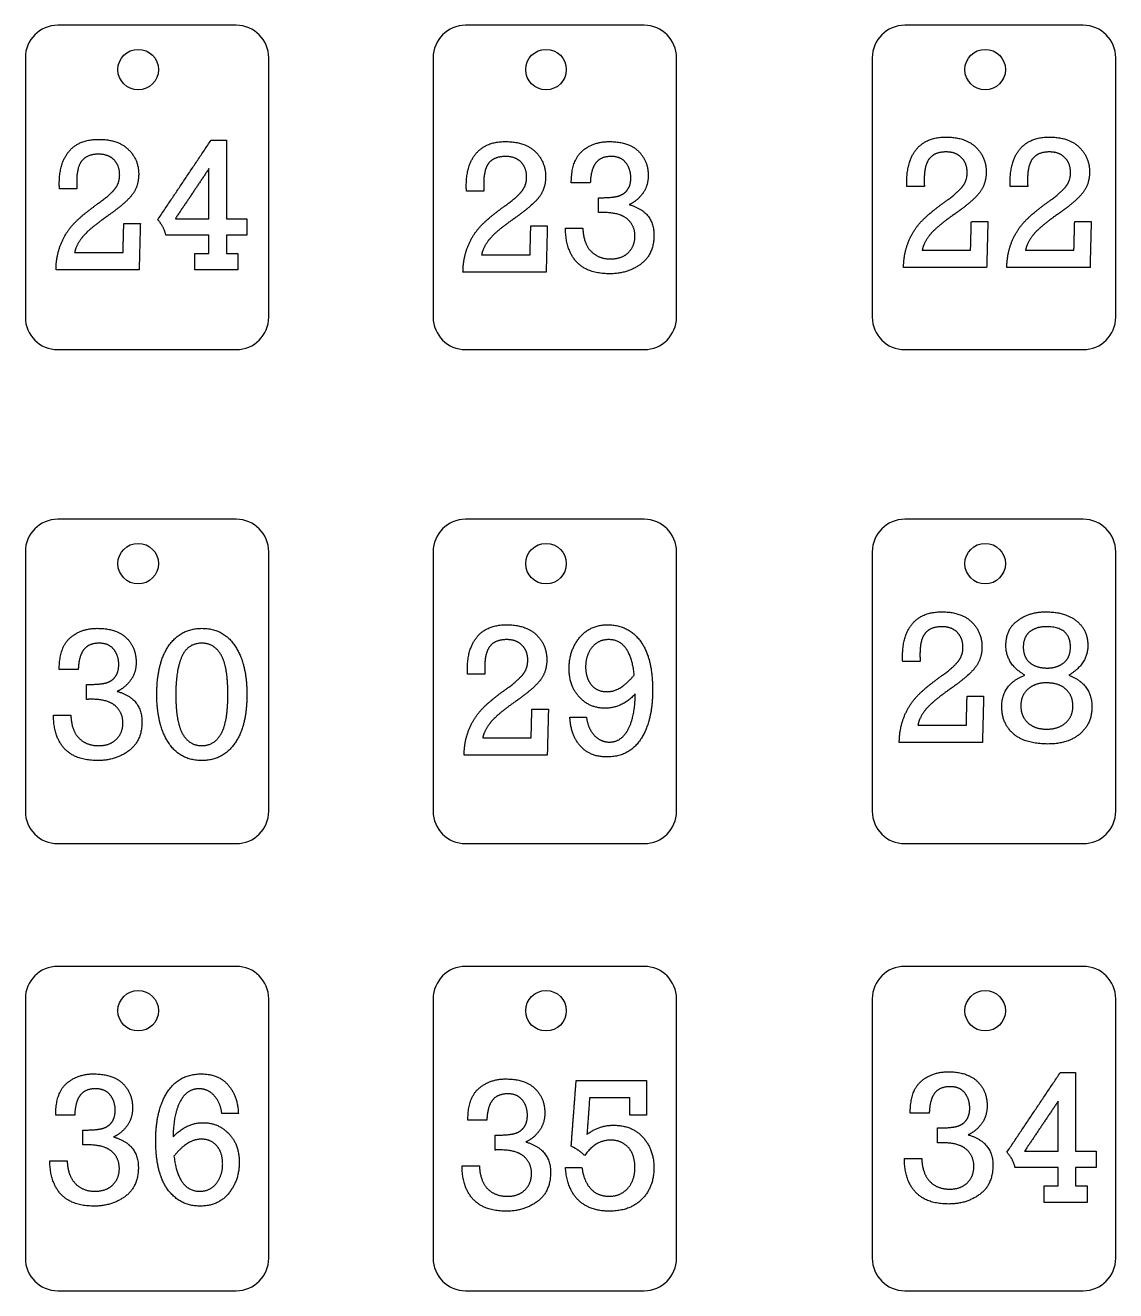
# Model space of a CAD drawing. Header units: inches. Extents: x 0 to 16, y -9.5 to 8.
# Drawn here: x 0.027 to 3.387, y -0.162 to 3.74 of the extents above; entities that cross this region are included whole.
import ezdxf

# ---------------------------------------------------------------- set-up
doc = ezdxf.new("R2010")
doc.units = ezdxf.units.IN
doc.header["$MEASUREMENT"] = 0
doc.layers.add('Default', color=18, linetype='Continuous', true_color=0x000000)

msp = doc.modelspace()

# ---------------------------------------------------------------- linework, layer by layer
at = {"layer": 'Default'}
for points in [[(0.6771, 3.7398), (0.1271, 3.7398)], [(1.9338, 3.7398), (1.3838, 3.7398)], [(3.2871, 3.7398), (2.7371, 3.7398)], [(0.0271, 3.6398), (0.0271, 2.8398)], [(0.7771, 2.8398), (0.7771, 3.6398)], [(1.2838, 3.6398), (1.2838, 2.8398)], [(2.0338, 2.8398), (2.0338, 3.6398)], [(2.6371, 3.6398), (2.6371, 2.8398)], [(3.3871, 2.8398), (3.3871, 3.6398)], [(0.1271, 2.7398), (0.6771, 2.7398)], [(1.3838, 2.7398), (1.9338, 2.7398)], [(2.7371, 2.7398), (3.2871, 2.7398)], [(0.6771, 2.2165), (0.1271, 2.2165)], [(1.9338, 2.2165), (1.3838, 2.2165)], [(3.2871, 2.2165), (2.7371, 2.2165)], [(0.0271, 2.1165), (0.0271, 1.3165)], [(0.7771, 1.3165), (0.7771, 2.1165)], [(1.2838, 2.1165), (1.2838, 1.3165)], [(2.0338, 1.3165), (2.0338, 2.1165)], [(2.6371, 2.1165), (2.6371, 1.3165)], [(3.3871, 1.3165), (3.3871, 2.1165)], [(0.1271, 1.2165), (0.6771, 1.2165)], [(1.3838, 1.2165), (1.9338, 1.2165)], [(2.7371, 1.2165), (3.2871, 1.2165)], [(0.6771, 0.838), (0.1271, 0.838)], [(1.9338, 0.838), (1.3838, 0.838)], [(3.2871, 0.838), (2.7371, 0.838)], [(0.0271, 0.738), (0.0271, -0.062)], [(0.7771, -0.062), (0.7771, 0.738)], [(1.2838, 0.738), (1.2838, -0.062)], [(2.0338, -0.062), (2.0338, 0.738)], [(2.6371, 0.738), (2.6371, -0.062)], [(3.3871, -0.062), (3.3871, 0.738)], [(0.1271, -0.162), (0.6771, -0.162)], [(1.3838, -0.162), (1.9338, -0.162)], [(2.7371, -0.162), (3.2871, -0.162)]]:
    msp.add_lwpolyline(points, dxfattribs=at)
for centre in [(0.3749, 3.6031), (1.6316, 3.6031), (2.9849, 3.6031), (0.3749, 2.0798), (1.6316, 2.0798), (2.9849, 2.0798), (0.3749, 0.7013), (1.6316, 0.7013), (2.9849, 0.7013)]:
    msp.add_circle(centre, 0.0625, dxfattribs=at)
for centre, start, end in [((0.1271, 3.6398), 90, 180), ((0.6771, 3.6398), 360, 90), ((1.3838, 3.6398), 90, 180), ((1.9338, 3.6398), 360, 90), ((2.7371, 3.6398), 90, 180), ((3.2871, 3.6398), 360, 90), ((0.1271, 2.8398), 180, 270), ((0.6771, 2.8398), 270, 0), ((1.3838, 2.8398), 180, 270), ((1.9338, 2.8398), 270, 0), ((2.7371, 2.8398), 180, 270), ((3.2871, 2.8398), 270, 0), ((0.1271, 2.1165), 90, 180), ((0.6771, 2.1165), 360, 90), ((1.3838, 2.1165), 90, 180), ((1.9338, 2.1165), 360, 90), ((2.7371, 2.1165), 90, 180), ((3.2871, 2.1165), 360, 90), ((0.1271, 1.3165), 180, 270), ((0.6771, 1.3165), 270, 0), ((1.3838, 1.3165), 180, 270), ((1.9338, 1.3165), 270, 0), ((2.7371, 1.3165), 180, 270), ((3.2871, 1.3165), 270, 0), ((0.1271, 0.738), 90, 180), ((0.6771, 0.738), 360, 90), ((1.3838, 0.738), 90, 180), ((1.9338, 0.738), 360, 90), ((2.7371, 0.738), 90, 180), ((3.2871, 0.738), 360, 90), ((0.1271, -0.062), 180, 270), ((0.6771, -0.062), 270, 0), ((1.3838, -0.062), 180, 270), ((1.9338, -0.062), 270, 0), ((2.7371, -0.062), 180, 270), ((3.2871, -0.062), 270, 0)]:
    msp.add_arc(centre, 0.1, start, end, dxfattribs=at)
for points in [[(2.7742, 3.3591), (2.8049, 3.3952), (2.8643, 3.3952)], [(2.8643, 3.3952), (2.9242, 3.3952), (2.9562, 3.3641)], [(3.0927, 3.3591), (3.1234, 3.3952), (3.1827, 3.3952)], [(3.1827, 3.3952), (3.2427, 3.3952), (3.2747, 3.3641)], [(0.1625, 3.3521), (0.1931, 3.3882), (0.2525, 3.3882)], [(0.2525, 3.3882), (0.3125, 3.3882), (0.3444, 3.3572)], [(0.3444, 3.3572), (0.3764, 3.3261), (0.3764, 3.2808)], [(0.435, 3.1403), (0.5172, 3.263), (0.5994, 3.3857)], [(0.5994, 3.3857), (0.6229, 3.3857), (0.6465, 3.3857)], [(0.6465, 3.3857), (0.6465, 3.2647), (0.6465, 3.1436)], [(1.4166, 3.3452), (1.4473, 3.3813), (1.5067, 3.3813)], [(1.5067, 3.3813), (1.5666, 3.3813), (1.5986, 3.3502)], [(1.7434, 3.3521), (1.7772, 3.3813), (1.8263, 3.3813)], [(1.8263, 3.3813), (1.886, 3.3813), (1.9162, 3.3519)], [(2.7436, 3.259), (2.7436, 3.323), (2.7742, 3.3591)], [(2.9562, 3.3641), (2.9881, 3.333), (2.9881, 3.2877)], [(3.062, 3.259), (3.062, 3.323), (3.0927, 3.3591)], [(3.2747, 3.3641), (3.3066, 3.333), (3.3066, 3.2877)], [(0.1318, 3.2521), (0.1318, 3.3161), (0.1625, 3.3521)], [(0.2016, 3.3224), (0.1853, 3.3025), (0.1853, 3.257)], [(0.2532, 3.3424), (0.218, 3.3424), (0.2016, 3.3224)], [(0.3006, 3.3246), (0.2834, 3.3424), (0.2532, 3.3424)], [(0.3178, 3.2789), (0.3178, 3.3069), (0.3006, 3.3246)], [(1.386, 3.2452), (1.386, 3.3091), (1.4166, 3.3452)], [(1.5074, 3.3354), (1.4721, 3.3354), (1.4558, 3.3155)], [(1.5547, 3.3177), (1.5376, 3.3354), (1.5074, 3.3354)], [(1.5719, 3.2719), (1.5719, 3.2999), (1.5547, 3.3177)], [(1.5986, 3.3502), (1.6305, 3.3192), (1.6305, 3.2739)], [(1.7095, 3.2539), (1.7095, 3.3229), (1.7434, 3.3521)], [(1.8327, 3.3354), (1.7997, 3.3354), (1.7846, 3.315)], [(1.8777, 3.316), (1.8625, 3.3354), (1.8327, 3.3354)], [(1.9162, 3.3519), (1.9465, 3.3224), (1.9465, 3.2767)], [(2.8134, 3.3294), (2.7971, 3.3094), (2.7971, 3.2639)], [(2.865, 3.3493), (2.8297, 3.3493), (2.8134, 3.3294)], [(2.9124, 3.3315), (2.8952, 3.3493), (2.865, 3.3493)], [(2.9295, 3.2858), (2.9295, 3.3138), (2.9124, 3.3315)], [(3.1319, 3.3294), (3.1155, 3.3094), (3.1155, 3.2639)], [(3.1835, 3.3493), (3.1482, 3.3493), (3.1319, 3.3294)], [(3.2308, 3.3315), (3.2136, 3.3493), (3.1835, 3.3493)], [(3.248, 3.2858), (3.248, 3.3138), (3.2308, 3.3315)], [(0.3057, 3.2389), (0.3178, 3.2561), (0.3178, 3.2789)], [(0.3764, 3.2808), (0.3764, 3.2429), (0.3554, 3.2162)], [(0.5929, 3.2979), (0.5412, 3.2207), (0.4894, 3.1436)], [(0.5929, 3.1436), (0.5929, 3.2207), (0.5929, 3.2979)], [(1.4558, 3.3155), (1.4395, 3.2956), (1.4395, 3.2501)], [(1.7846, 3.315), (1.7695, 3.2945), (1.7681, 3.2539)], [(1.893, 3.2696), (1.893, 3.2965), (1.8777, 3.316)], [(2.9174, 3.2458), (2.9295, 3.263), (2.9295, 3.2858)], [(2.9881, 3.2877), (2.9881, 3.2498), (2.9672, 3.2231)], [(3.2359, 3.2458), (3.248, 3.263), (3.248, 3.2858)], [(3.3066, 3.2877), (3.3066, 3.2498), (3.2857, 3.2231)], [(0.1321, 3.2354), (0.1318, 3.2456), (0.1318, 3.2521)], [(0.1853, 3.257), (0.1853, 3.2456), (0.1859, 3.2354)], [(0.2595, 3.1961), (0.2936, 3.2217), (0.3057, 3.2389)], [(1.3862, 3.2284), (1.386, 3.2386), (1.386, 3.2452)], [(1.4395, 3.2501), (1.4395, 3.2387), (1.4401, 3.2284)], [(1.5598, 3.232), (1.5719, 3.2492), (1.5719, 3.2719)], [(1.6305, 3.2739), (1.6305, 3.236), (1.6096, 3.2092)], [(1.7681, 3.2539), (1.7388, 3.2539), (1.7095, 3.2539)], [(1.8826, 3.2326), (1.893, 3.2472), (1.893, 3.2696)], [(1.9465, 3.2767), (1.9465, 3.243), (1.9285, 3.2199)], [(2.7438, 3.2423), (2.7436, 3.2525), (2.7436, 3.259)], [(2.7977, 3.2423), (2.7708, 3.2423), (2.7438, 3.2423)], [(2.7971, 3.2639), (2.7971, 3.2525), (2.7977, 3.2423)], [(2.8713, 3.203), (2.9053, 3.2287), (2.9174, 3.2458)], [(3.0623, 3.2423), (3.062, 3.2525), (3.062, 3.259)], [(3.1161, 3.2423), (3.0892, 3.2423), (3.0623, 3.2423)], [(3.1155, 3.2639), (3.1155, 3.2525), (3.1161, 3.2423)], [(3.1898, 3.203), (3.2238, 3.2287), (3.2359, 3.2458)], [(0.1859, 3.2354), (0.159, 3.2354), (0.1321, 3.2354)], [(0.3554, 3.2162), (0.3345, 3.1894), (0.2753, 3.1481)], [(1.4401, 3.2284), (1.4131, 3.2284), (1.3862, 3.2284)], [(1.5137, 3.1891), (1.5477, 3.2148), (1.5598, 3.232)], [(1.6096, 3.2092), (1.5886, 3.1825), (1.5295, 3.1411)], [(1.7936, 3.2081), (1.8347, 3.2081), (1.8534, 3.213)], [(1.7936, 3.1622), (1.7936, 3.1851), (1.7936, 3.2081)], [(1.8534, 3.213), (1.8721, 3.2179), (1.8826, 3.2326)], [(1.9285, 3.2199), (1.9105, 3.1967), (1.8879, 3.187)], [(2.7893, 3.1361), (2.816, 3.164), (2.8713, 3.203)], [(2.9672, 3.2231), (2.9462, 3.1963), (2.8871, 3.155)], [(3.1078, 3.1361), (3.1344, 3.164), (3.1898, 3.203)], [(3.2857, 3.2231), (3.2647, 3.1963), (3.2055, 3.155)], [(0.1776, 3.1292), (0.2042, 3.1571), (0.2595, 3.1961)], [(1.4317, 3.1223), (1.4584, 3.1502), (1.5137, 3.1891)], [(1.809, 3.1625), (1.8024, 3.1625), (1.7936, 3.1622)], [(1.8826, 3.142), (1.8595, 3.1625), (1.809, 3.1625)], [(1.8879, 3.187), (1.9643, 3.1652), (1.9643, 3.0932)], [(0.1363, 3.064), (0.1509, 3.1013), (0.1776, 3.1292)], [(0.2753, 3.1481), (0.2179, 3.1076), (0.2, 3.083)], [(0.3282, 3.0392), (0.3294, 3.0838), (0.3305, 3.1284)], [(0.3305, 3.1284), (0.356, 3.1284), (0.3815, 3.1284)], [(0.3815, 3.1284), (0.3796, 3.057), (0.3777, 2.9857)], [(0.4602, 3.0927), (0.4534, 3.1209), (0.435, 3.1403)], [(0.4894, 3.1436), (0.5412, 3.1436), (0.5929, 3.1436)], [(0.6465, 3.1436), (0.6783, 3.1436), (0.7101, 3.1436)], [(0.7101, 3.1436), (0.7101, 3.1182), (0.7101, 3.0927)], [(1.3904, 3.0571), (1.4051, 3.0944), (1.4317, 3.1223)], [(1.5295, 3.1411), (1.4721, 3.1007), (1.4541, 3.076)], [(1.9057, 3.0897), (1.9057, 3.1215), (1.8826, 3.142)], [(2.748, 3.0709), (2.7627, 3.1082), (2.7893, 3.1361)], [(2.8871, 3.155), (2.8297, 3.1145), (2.8117, 3.0899)], [(2.94, 3.0461), (2.9411, 3.0907), (2.9423, 3.1353)], [(2.9423, 3.1353), (2.9678, 3.1353), (2.9932, 3.1353)], [(2.9932, 3.1353), (2.9914, 3.0639), (2.9895, 2.9926)], [(3.0665, 3.0709), (3.0812, 3.1082), (3.1078, 3.1361)], [(3.2055, 3.155), (3.1481, 3.1145), (3.1302, 3.0899)], [(3.2585, 3.0461), (3.2596, 3.0907), (3.2608, 3.1353)], [(3.2608, 3.1353), (3.2862, 3.1353), (3.3117, 3.1353)], [(3.3117, 3.1353), (3.3098, 3.0639), (3.308, 2.9926)], [(0.2, 3.083), (0.182, 3.0583), (0.1791, 3.0392)], [(0.5929, 3.0927), (0.5266, 3.0927), (0.4602, 3.0927)], [(0.5929, 3.0366), (0.5929, 3.0647), (0.5929, 3.0927)], [(0.7101, 3.0927), (0.6783, 3.0927), (0.6465, 3.0927)], [(0.6465, 3.0927), (0.6465, 3.0647), (0.6465, 3.0366)], [(1.5824, 3.0323), (1.5835, 3.0768), (1.5847, 3.1214)], [(1.5847, 3.1214), (1.6102, 3.1214), (1.6356, 3.1214)], [(1.6356, 3.1214), (1.6338, 3.0501), (1.6319, 2.9788)], [(1.7252, 3.0109), (1.6917, 3.0481), (1.6917, 3.1138)], [(1.6917, 3.1138), (1.7184, 3.1138), (1.7452, 3.1138)], [(1.7452, 3.1138), (1.7466, 3.0679), (1.7696, 3.0437)], [(1.8857, 3.0394), (1.9057, 3.0593), (1.9057, 3.0897)], [(1.9643, 3.0932), (1.9643, 3.0333), (1.9237, 3.0035)], [(2.8117, 3.0899), (2.7938, 3.0652), (2.7909, 3.0461)], [(3.1302, 3.0899), (3.1122, 3.0652), (3.1094, 3.0461)], [(0.1216, 2.9857), (0.1216, 3.0267), (0.1363, 3.064)], [(1.3758, 2.9788), (1.3758, 3.0198), (1.3904, 3.0571)], [(1.4541, 3.076), (1.4362, 3.0514), (1.4333, 3.0323)], [(1.7696, 3.0437), (1.7926, 3.0195), (1.8309, 3.0195)], [(2.7334, 2.9926), (2.7334, 3.0336), (2.748, 3.0709)], [(2.7909, 3.0461), (2.8654, 3.0461), (2.94, 3.0461)], [(3.0518, 2.9926), (3.0518, 3.0336), (3.0665, 3.0709)], [(3.1094, 3.0461), (3.1839, 3.0461), (3.2585, 3.0461)], [(0.1791, 3.0392), (0.2537, 3.0392), (0.3282, 3.0392)], [(0.5496, 2.9857), (0.5496, 3.0112), (0.5496, 3.0366)], [(0.5496, 3.0366), (0.5713, 3.0366), (0.5929, 3.0366)], [(0.6465, 3.0366), (0.6643, 3.0366), (0.6821, 3.0366)], [(0.6821, 3.0366), (0.6821, 3.0112), (0.6821, 2.9857)], [(1.4333, 3.0323), (1.5078, 3.0323), (1.5824, 3.0323)], [(1.8284, 2.9737), (1.7586, 2.9737), (1.7252, 3.0109)], [(1.8309, 3.0195), (1.8658, 3.0195), (1.8857, 3.0394)], [(0.3777, 2.9857), (0.2497, 2.9857), (0.1216, 2.9857)], [(0.6821, 2.9857), (0.6159, 2.9857), (0.5496, 2.9857)], [(1.6319, 2.9788), (1.5038, 2.9788), (1.3758, 2.9788)], [(1.9237, 3.0035), (1.8831, 2.9737), (1.8284, 2.9737)], [(2.9895, 2.9926), (2.8614, 2.9926), (2.7334, 2.9926)], [(3.308, 2.9926), (3.1799, 2.9926), (3.0518, 2.9926)], [(2.7611, 1.8952), (2.7918, 1.9313), (2.8512, 1.9313)], [(2.8512, 1.9313), (2.9111, 1.9313), (2.9431, 1.9002)], [(3.0851, 1.9045), (3.1212, 1.9313), (3.1719, 1.9313)], [(3.1719, 1.9313), (3.2317, 1.9313), (3.2664, 1.9034)], [(0.1654, 1.8512), (0.1993, 1.8804), (0.2483, 1.8804)], [(0.2483, 1.8804), (0.308, 1.8804), (0.3383, 1.851)], [(0.4695, 1.8273), (0.5067, 1.8804), (0.5712, 1.8804)], [(0.5712, 1.8804), (0.638, 1.8804), (0.674, 1.8253)], [(1.4201, 1.8554), (1.4508, 1.8914), (1.5101, 1.8914)], [(1.5101, 1.8914), (1.5701, 1.8914), (1.602, 1.8604)], [(1.735, 1.8519), (1.7671, 1.8914), (1.8231, 1.8914)], [(1.8231, 1.8914), (1.8854, 1.8914), (1.9228, 1.8407)], [(2.7305, 1.7951), (2.7305, 1.8591), (2.7611, 1.8952)], [(2.8519, 1.8854), (2.8166, 1.8854), (2.8003, 1.8655)], [(2.8992, 1.8677), (2.8821, 1.8854), (2.8519, 1.8854)], [(2.9431, 1.9002), (2.975, 1.8692), (2.975, 1.8239)], [(3.0489, 1.8274), (3.0489, 1.8778), (3.0851, 1.9045)], [(3.1733, 1.8854), (3.1412, 1.8854), (3.1218, 1.8693)], [(3.2477, 1.8227), (3.2477, 1.8854), (3.1733, 1.8854)], [(3.2664, 1.9034), (3.3012, 1.8755), (3.3012, 1.8274)], [(0.1316, 1.753), (0.1316, 1.822), (0.1654, 1.8512)], [(0.2547, 1.8345), (0.2218, 1.8345), (0.2067, 1.8141)], [(0.2998, 1.8151), (0.2846, 1.8345), (0.2547, 1.8345)], [(0.3383, 1.851), (0.3685, 1.8215), (0.3685, 1.7758)], [(0.5711, 1.8345), (0.5279, 1.8345), (0.5094, 1.7935)], [(0.6303, 1.7984), (0.6093, 1.8345), (0.5711, 1.8345)], [(1.3894, 1.7553), (1.3894, 1.8193), (1.4201, 1.8554)], [(1.5108, 1.8456), (1.4756, 1.8456), (1.4593, 1.8257)], [(1.5582, 1.8278), (1.541, 1.8456), (1.5108, 1.8456)], [(1.602, 1.8604), (1.634, 1.8293), (1.634, 1.784)], [(1.7028, 1.7567), (1.7028, 1.8123), (1.735, 1.8519)], [(1.825, 1.8456), (1.7922, 1.8456), (1.773, 1.8211)], [(1.9037, 1.7371), (1.8915, 1.8456), (1.825, 1.8456)], [(1.9228, 1.8407), (1.9601, 1.79), (1.9601, 1.6901)], [(2.8003, 1.8655), (2.784, 1.8456), (2.784, 1.8)], [(2.9164, 1.8219), (2.9164, 1.8499), (2.8992, 1.8677)], [(3.1218, 1.8693), (3.1024, 1.8532), (3.1024, 1.8227)], [(0.2067, 1.8141), (0.1916, 1.7936), (0.1902, 1.753)], [(0.315, 1.7687), (0.315, 1.7957), (0.2998, 1.8151)], [(0.4322, 1.6764), (0.4322, 1.7742), (0.4695, 1.8273)], [(0.6513, 1.6764), (0.6513, 1.7623), (0.6303, 1.7984)], [(0.674, 1.8253), (0.7099, 1.7702), (0.7099, 1.6764)], [(1.4593, 1.8257), (1.4429, 1.8057), (1.4429, 1.7602)], [(1.5754, 1.7821), (1.5754, 1.8101), (1.5582, 1.8278)], [(1.773, 1.8211), (1.7537, 1.7966), (1.7537, 1.761)], [(2.7307, 1.7784), (2.7305, 1.7886), (2.7305, 1.7951)], [(2.784, 1.8), (2.784, 1.7887), (2.7846, 1.7784)], [(2.9043, 1.782), (2.9164, 1.7992), (2.9164, 1.8219)], [(2.975, 1.8239), (2.975, 1.786), (2.9541, 1.7592)], [(3.1073, 1.736), (3.0489, 1.7698), (3.0489, 1.8274)], [(3.1024, 1.8227), (3.1024, 1.7911), (3.1224, 1.7746)], [(3.2269, 1.774), (3.2477, 1.79), (3.2477, 1.8227)], [(3.3012, 1.8274), (3.3012, 1.7704), (3.2428, 1.736)], [(0.3046, 1.7317), (0.315, 1.7463), (0.315, 1.7687)], [(0.3685, 1.7758), (0.3685, 1.7421), (0.3506, 1.719)], [(0.5094, 1.7935), (0.4908, 1.7524), (0.4908, 1.6764)], [(1.4429, 1.7602), (1.4429, 1.7488), (1.4435, 1.7386)], [(1.5633, 1.7421), (1.5754, 1.7593), (1.5754, 1.7821)], [(1.634, 1.784), (1.634, 1.7461), (1.613, 1.7194)], [(1.7345, 1.6679), (1.7028, 1.7016), (1.7028, 1.7567)], [(1.7537, 1.761), (1.7537, 1.7286), (1.7707, 1.7069)], [(2.7846, 1.7784), (2.7576, 1.7784), (2.7307, 1.7784)], [(2.8582, 1.7391), (2.8922, 1.7648), (2.9043, 1.782)], [(2.9541, 1.7592), (2.9331, 1.7325), (2.874, 1.6911)], [(3.1224, 1.7746), (3.1423, 1.758), (3.1768, 1.758)], [(3.1768, 1.758), (3.2061, 1.758), (3.2269, 1.774)], [(0.1902, 1.753), (0.1609, 1.753), (0.1316, 1.753)], [(0.2755, 1.7121), (0.2942, 1.717), (0.3046, 1.7317)], [(0.3506, 1.719), (0.3326, 1.6958), (0.31, 1.6861)], [(1.3897, 1.7386), (1.3894, 1.7488), (1.3894, 1.7553)], [(1.4435, 1.7386), (1.4166, 1.7386), (1.3897, 1.7386)], [(1.5172, 1.6993), (1.5512, 1.725), (1.5633, 1.7421)], [(1.613, 1.7194), (1.5921, 1.6926), (1.5329, 1.6513)], [(1.8199, 1.6851), (1.8621, 1.6851), (1.9037, 1.7371)], [(2.7762, 1.6723), (2.8029, 1.7002), (2.8582, 1.7391)], [(3.0362, 1.6385), (3.0362, 1.7084), (3.1073, 1.736)], [(3.2428, 1.736), (3.3139, 1.7084), (3.3139, 1.6385)], [(0.2157, 1.7072), (0.2567, 1.7072), (0.2755, 1.7121)], [(0.2157, 1.6613), (0.2157, 1.6842), (0.2157, 1.7072)], [(0.31, 1.6861), (0.3864, 1.6643), (0.3864, 1.5923)], [(1.4352, 1.6324), (1.4618, 1.6603), (1.5172, 1.6993)], [(1.7707, 1.7069), (1.7877, 1.6851), (1.8199, 1.6851)], [(1.9066, 1.6782), (1.8663, 1.6341), (1.8134, 1.6341)], [(1.8852, 1.5695), (1.9061, 1.6094), (1.9066, 1.6782)], [(1.9601, 1.6901), (1.9601, 1.5949), (1.924, 1.5393)], [(2.874, 1.6911), (2.8166, 1.6507), (2.7986, 1.626)], [(3.1168, 1.6932), (3.0948, 1.6742), (3.0948, 1.6407)], [(3.1733, 1.7122), (3.1389, 1.7122), (3.1168, 1.6932)], [(3.2342, 1.6923), (3.2132, 1.7122), (3.1733, 1.7122)], [(3.2553, 1.641), (3.2553, 1.6725), (3.2342, 1.6923)], [(0.2311, 1.6616), (0.2245, 1.6616), (0.2157, 1.6613)], [(0.3047, 1.6411), (0.2816, 1.6616), (0.2311, 1.6616)], [(0.3278, 1.5888), (0.3278, 1.6206), (0.3047, 1.6411)], [(0.4681, 1.5282), (0.4322, 1.5836), (0.4322, 1.6764)], [(0.4908, 1.6764), (0.4908, 1.5917), (0.5115, 1.5552)], [(0.6306, 1.5553), (0.6513, 1.592), (0.6513, 1.6764)], [(0.7099, 1.6764), (0.7099, 1.5793), (0.6728, 1.526)], [(1.5329, 1.6513), (1.4755, 1.6108), (1.4576, 1.5862)], [(1.8134, 1.6341), (1.7662, 1.6341), (1.7345, 1.6679)], [(2.7349, 1.6071), (2.7496, 1.6444), (2.7762, 1.6723)], [(2.9269, 1.5823), (2.928, 1.6268), (2.9292, 1.6714)], [(2.9292, 1.6714), (2.9547, 1.6714), (2.9801, 1.6714)], [(2.9801, 1.6714), (2.9783, 1.6001), (2.9764, 1.5287)], [(3.0948, 1.6407), (3.0948, 1.6095), (3.1163, 1.5895)], [(3.2328, 1.5888), (3.2553, 1.6081), (3.2553, 1.641)], [(0.1472, 1.51), (0.1138, 1.5472), (0.1138, 1.6129)], [(0.1138, 1.6129), (0.1405, 1.6129), (0.1673, 1.6129)], [(0.1673, 1.6129), (0.1686, 1.567), (0.1917, 1.5428)], [(1.3939, 1.5672), (1.4086, 1.6045), (1.4352, 1.6324)], [(1.5858, 1.5424), (1.587, 1.587), (1.5881, 1.6316)], [(1.5881, 1.6316), (1.6136, 1.6316), (1.6391, 1.6316)], [(1.6391, 1.6316), (1.6372, 1.5602), (1.6354, 1.4889)], [(1.7053, 1.6061), (1.7308, 1.6061), (1.7563, 1.6061)], [(1.7367, 1.5184), (1.7071, 1.553), (1.7053, 1.6061)], [(1.7563, 1.6061), (1.7605, 1.5723), (1.7799, 1.551)], [(2.7203, 1.5287), (2.7203, 1.5698), (2.7349, 1.6071)], [(2.7986, 1.626), (2.7807, 1.6014), (2.7778, 1.5823)], [(3.0722, 1.555), (3.0362, 1.5863), (3.0362, 1.6385)], [(3.3139, 1.6385), (3.3139, 1.5863), (3.2772, 1.555)], [(0.3078, 1.5385), (0.3278, 1.5584), (0.3278, 1.5888)], [(0.3864, 1.5923), (0.3864, 1.5324), (0.3458, 1.5026)], [(1.3792, 1.4889), (1.3792, 1.5299), (1.3939, 1.5672)], [(1.4576, 1.5862), (1.4396, 1.5615), (1.4367, 1.5424)], [(1.8267, 1.5297), (1.8644, 1.5297), (1.8852, 1.5695)], [(2.7778, 1.5823), (2.8523, 1.5823), (2.9269, 1.5823)], [(3.1163, 1.5895), (3.1377, 1.5695), (3.175, 1.5695)], [(3.175, 1.5695), (3.2104, 1.5695), (3.2328, 1.5888)], [(0.1917, 1.5428), (0.2147, 1.5186), (0.253, 1.5186)], [(0.253, 1.5186), (0.2878, 1.5186), (0.3078, 1.5385)], [(0.5712, 1.4728), (0.5039, 1.4728), (0.4681, 1.5282)], [(0.5115, 1.5552), (0.5323, 1.5186), (0.5711, 1.5186)], [(0.5711, 1.5186), (0.6099, 1.5186), (0.6306, 1.5553)], [(0.6728, 1.526), (0.6357, 1.4728), (0.5712, 1.4728)], [(1.4367, 1.5424), (1.5113, 1.5424), (1.5858, 1.5424)], [(1.7799, 1.551), (1.7994, 1.5297), (1.8267, 1.5297)], [(1.924, 1.5393), (1.8879, 1.4838), (1.8195, 1.4838)], [(2.9764, 1.5287), (2.8483, 1.5287), (2.7203, 1.5287)], [(3.1782, 1.5237), (3.1082, 1.5237), (3.0722, 1.555)], [(3.2772, 1.555), (3.2405, 1.5237), (3.1782, 1.5237)], [(0.2505, 1.4728), (0.1807, 1.4728), (0.1472, 1.51)], [(0.3458, 1.5026), (0.3052, 1.4728), (0.2505, 1.4728)], [(1.6354, 1.4889), (1.5073, 1.4889), (1.3792, 1.4889)], [(1.8195, 1.4838), (1.7663, 1.4838), (1.7367, 1.5184)], [(2.7878, 0.4838), (2.8216, 0.513), (2.8707, 0.513)], [(2.8707, 0.513), (2.9304, 0.513), (2.9606, 0.4835)], [(3.052, 0.265), (3.1343, 0.3877), (3.2165, 0.5104)], [(3.2165, 0.5104), (3.24, 0.5104), (3.2635, 0.5104)], [(3.2635, 0.5104), (3.2635, 0.3894), (3.2635, 0.2684)], [(0.1206, 0.3791), (0.1206, 0.4481), (0.1544, 0.4773)], [(0.1544, 0.4773), (0.1883, 0.5065), (0.2373, 0.5065)], [(0.2373, 0.5065), (0.297, 0.5065), (0.3273, 0.477)], [(0.3273, 0.477), (0.3575, 0.4476), (0.3575, 0.4019)], [(0.4651, 0.4509), (0.5013, 0.5065), (0.5695, 0.5065)], [(0.5695, 0.5065), (0.623, 0.5065), (0.6524, 0.4719)], [(0.6524, 0.4719), (0.6819, 0.4373), (0.6836, 0.3842)], [(1.4247, 0.4617), (1.4585, 0.4909), (1.5076, 0.4909)], [(1.5076, 0.4909), (1.5673, 0.4909), (1.5975, 0.4614)], [(1.7093, 0.2834), (1.7169, 0.3846), (1.7246, 0.4858)], [(1.7246, 0.4858), (1.8329, 0.4858), (1.9411, 0.4858)], [(1.9411, 0.4858), (1.9411, 0.4323), (1.9411, 0.3788)], [(2.754, 0.3856), (2.754, 0.4546), (2.7878, 0.4838)], [(2.9606, 0.4835), (2.9909, 0.4541), (2.9909, 0.4084)], [(0.1957, 0.4401), (0.1806, 0.4197), (0.1792, 0.3791)], [(0.2437, 0.4606), (0.2107, 0.4606), (0.1957, 0.4401)], [(0.2888, 0.4411), (0.2736, 0.4606), (0.2437, 0.4606)], [(0.304, 0.3947), (0.304, 0.4217), (0.2888, 0.4411)], [(0.4289, 0.3002), (0.4289, 0.3954), (0.4651, 0.4509)], [(0.5623, 0.4606), (0.5249, 0.4606), (0.504, 0.4209)], [(0.6092, 0.4393), (0.5899, 0.4606), (0.5623, 0.4606)], [(0.6327, 0.3842), (0.6285, 0.418), (0.6092, 0.4393)], [(1.3908, 0.3635), (1.3908, 0.4325), (1.4247, 0.4617)], [(1.514, 0.445), (1.481, 0.445), (1.4659, 0.4246)], [(1.559, 0.4256), (1.5438, 0.445), (1.514, 0.445)], [(1.5975, 0.4614), (1.6278, 0.432), (1.6278, 0.3863)], [(1.7658, 0.4323), (1.7619, 0.3762), (1.7579, 0.3202)], [(1.8902, 0.4323), (1.828, 0.4323), (1.7658, 0.4323)], [(1.8902, 0.3788), (1.8902, 0.4055), (1.8902, 0.4323)], [(2.829, 0.4466), (2.8139, 0.4262), (2.8126, 0.3856)], [(2.8771, 0.4671), (2.8441, 0.4671), (2.829, 0.4466)], [(2.9222, 0.4477), (2.9069, 0.4671), (2.8771, 0.4671)], [(2.9374, 0.4012), (2.9374, 0.4282), (2.9222, 0.4477)], [(0.2936, 0.3577), (0.304, 0.3724), (0.304, 0.3947)], [(0.3575, 0.4019), (0.3575, 0.3682), (0.3395, 0.345)], [(0.504, 0.4209), (0.4832, 0.3812), (0.4824, 0.3121)], [(1.4659, 0.4246), (1.4508, 0.4041), (1.4494, 0.3635)], [(1.5743, 0.3791), (1.5743, 0.4061), (1.559, 0.4256)], [(2.927, 0.3642), (2.9374, 0.3789), (2.9374, 0.4012)], [(2.9909, 0.4084), (2.9909, 0.3747), (2.9729, 0.3515)], [(3.21, 0.4226), (3.1583, 0.3455), (3.1065, 0.2684)], [(3.21, 0.2684), (3.21, 0.3455), (3.21, 0.4226)], [(0.1792, 0.3791), (0.1499, 0.3791), (0.1206, 0.3791)], [(0.2645, 0.3381), (0.2832, 0.3431), (0.2936, 0.3577)], [(0.4824, 0.3121), (0.523, 0.3561), (0.5758, 0.3561)], [(0.5758, 0.3561), (0.6213, 0.3561), (0.6537, 0.3228)], [(0.6836, 0.3842), (0.6582, 0.3842), (0.6327, 0.3842)], [(1.4494, 0.3635), (1.4201, 0.3635), (1.3908, 0.3635)], [(1.5639, 0.3422), (1.5743, 0.3568), (1.5743, 0.3791)], [(1.6278, 0.3863), (1.6278, 0.3526), (1.6098, 0.3294)], [(1.9411, 0.3788), (1.9157, 0.3788), (1.8902, 0.3788)], [(2.8126, 0.3856), (2.7833, 0.3856), (2.754, 0.3856)], [(2.8978, 0.3447), (2.9166, 0.3496), (2.927, 0.3642)], [(2.9729, 0.3515), (2.955, 0.3284), (2.9324, 0.3187)], [(0.2047, 0.3332), (0.2457, 0.3332), (0.2645, 0.3381)], [(0.2047, 0.2873), (0.2047, 0.3103), (0.2047, 0.3332)], [(0.3395, 0.345), (0.3216, 0.3219), (0.299, 0.3121)], [(0.299, 0.3121), (0.3754, 0.2904), (0.3754, 0.2183)], [(0.6537, 0.3228), (0.6862, 0.2895), (0.6862, 0.2336)], [(1.4749, 0.3176), (1.516, 0.3176), (1.5347, 0.3226)], [(1.4749, 0.2718), (1.4749, 0.2947), (1.4749, 0.3176)], [(1.5347, 0.3226), (1.5534, 0.3275), (1.5639, 0.3422)], [(1.6098, 0.3294), (1.5918, 0.3063), (1.5693, 0.2966)], [(1.7579, 0.3202), (1.7948, 0.3482), (1.8401, 0.3482)], [(1.8401, 0.3482), (1.8976, 0.3482), (1.9308, 0.3105)], [(2.838, 0.3397), (2.8791, 0.3397), (2.8978, 0.3447)], [(2.838, 0.2939), (2.838, 0.3168), (2.838, 0.3397)], [(2.9324, 0.3187), (3.0087, 0.2969), (3.0087, 0.2248)], [(0.2201, 0.2876), (0.2135, 0.2876), (0.2047, 0.2873)], [(0.2937, 0.2671), (0.2706, 0.2876), (0.2201, 0.2876)], [(0.4663, 0.1495), (0.4289, 0.2002), (0.4289, 0.3002)], [(0.5693, 0.3052), (0.5269, 0.3052), (0.4852, 0.2531)], [(0.6174, 0.2843), (0.5996, 0.3052), (0.5693, 0.3052)], [(0.6352, 0.2292), (0.6352, 0.2633), (0.6174, 0.2843)], [(1.5693, 0.2966), (1.6456, 0.2748), (1.6456, 0.2027)], [(1.7508, 0.2545), (1.7325, 0.2726), (1.7093, 0.2834)], [(1.8312, 0.3023), (1.7836, 0.3023), (1.7508, 0.2545)], [(1.8842, 0.2806), (1.8628, 0.3023), (1.8312, 0.3023)], [(1.9055, 0.2176), (1.9055, 0.2588), (1.8842, 0.2806)], [(1.9308, 0.3105), (1.9641, 0.2728), (1.9641, 0.2172)], [(2.8534, 0.2941), (2.8468, 0.2941), (2.838, 0.2939)], [(2.927, 0.2737), (2.904, 0.2941), (2.8534, 0.2941)], [(2.9501, 0.2214), (2.9501, 0.2532), (2.927, 0.2737)], [(0.1362, 0.1361), (0.1027, 0.1733), (0.1027, 0.2389)], [(0.1027, 0.2389), (0.1295, 0.2389), (0.1562, 0.2389)], [(0.1562, 0.2389), (0.1576, 0.1931), (0.1807, 0.1689)], [(0.3168, 0.2149), (0.3168, 0.2467), (0.2937, 0.2671)], [(0.4852, 0.2531), (0.498, 0.1447), (0.5639, 0.1447)], [(1.4903, 0.2721), (1.4837, 0.2721), (1.4749, 0.2718)], [(1.5639, 0.2516), (1.5408, 0.2721), (1.4903, 0.2721)], [(1.587, 0.1993), (1.587, 0.2311), (1.5639, 0.2516)], [(2.7696, 0.1426), (2.7361, 0.1798), (2.7361, 0.2454)], [(2.7361, 0.2454), (2.7629, 0.2454), (2.7896, 0.2454)], [(2.7896, 0.2454), (2.791, 0.1996), (2.814, 0.1754)], [(3.0773, 0.2174), (3.0705, 0.2456), (3.052, 0.265)], [(3.1065, 0.2684), (3.1583, 0.2684), (3.21, 0.2684)], [(3.2635, 0.2684), (3.2954, 0.2684), (3.3272, 0.2684)], [(3.3272, 0.2684), (3.3272, 0.2429), (3.3272, 0.2174)], [(0.2968, 0.1646), (0.3168, 0.1845), (0.3168, 0.2149)], [(0.3754, 0.2183), (0.3754, 0.1584), (0.3348, 0.1286)], [(0.6164, 0.1696), (0.6352, 0.1946), (0.6352, 0.2292)], [(0.6862, 0.2336), (0.6862, 0.178), (0.654, 0.1384)], [(1.4065, 0.1205), (1.373, 0.1577), (1.373, 0.2234)], [(1.373, 0.2234), (1.3997, 0.2234), (1.4265, 0.2234)], [(1.4265, 0.2234), (1.4279, 0.1775), (1.4509, 0.1533)], [(1.567, 0.149), (1.587, 0.1689), (1.587, 0.1993)], [(1.6456, 0.2027), (1.6456, 0.1429), (1.605, 0.1131)], [(1.6915, 0.2183), (1.7169, 0.2183), (1.7424, 0.2183)], [(1.731, 0.1177), (1.6958, 0.1522), (1.6915, 0.2183)], [(1.7424, 0.2183), (1.747, 0.1775), (1.7687, 0.1533)], [(1.8837, 0.1539), (1.9055, 0.1787), (1.9055, 0.2176)], [(1.9641, 0.2172), (1.9641, 0.1583), (1.9279, 0.1208)], [(2.9302, 0.1711), (2.9501, 0.191), (2.9501, 0.2214)], [(3.0087, 0.2248), (3.0087, 0.165), (2.9681, 0.1351)], [(3.21, 0.2174), (3.1436, 0.2174), (3.0773, 0.2174)], [(3.21, 0.1614), (3.21, 0.1894), (3.21, 0.2174)], [(3.3272, 0.2174), (3.2954, 0.2174), (3.2635, 0.2174)], [(3.2635, 0.2174), (3.2635, 0.1894), (3.2635, 0.1614)], [(0.1807, 0.1689), (0.2037, 0.1447), (0.242, 0.1447)], [(0.242, 0.1447), (0.2768, 0.1447), (0.2968, 0.1646)], [(0.5639, 0.1447), (0.5976, 0.1447), (0.6164, 0.1696)], [(2.814, 0.1754), (2.8371, 0.1512), (2.8753, 0.1512)], [(2.8753, 0.1512), (2.9102, 0.1512), (2.9302, 0.1711)], [(3.1667, 0.1104), (3.1667, 0.1359), (3.1667, 0.1614)], [(3.1667, 0.1614), (3.1884, 0.1614), (3.21, 0.1614)], [(3.2635, 0.1614), (3.2813, 0.1614), (3.2992, 0.1614)], [(3.2992, 0.1614), (3.2992, 0.1359), (3.2992, 0.1104)], [(0.2395, 0.0988), (0.1697, 0.0988), (0.1362, 0.1361)], [(0.3348, 0.1286), (0.2942, 0.0988), (0.2395, 0.0988)], [(0.5661, 0.0988), (0.5038, 0.0988), (0.4663, 0.1495)], [(0.654, 0.1384), (0.6219, 0.0988), (0.5661, 0.0988)], [(1.5097, 0.0832), (1.44, 0.0832), (1.4065, 0.1205)], [(1.4509, 0.1533), (1.474, 0.1291), (1.5122, 0.1291)], [(1.5122, 0.1291), (1.5471, 0.1291), (1.567, 0.149)], [(1.8266, 0.0832), (1.7661, 0.0832), (1.731, 0.1177)], [(1.7687, 0.1533), (1.7904, 0.1291), (1.8259, 0.1291)], [(1.8259, 0.1291), (1.8618, 0.1291), (1.8837, 0.1539)], [(1.9279, 0.1208), (1.8917, 0.0832), (1.8266, 0.0832)], [(2.8729, 0.1053), (2.8031, 0.1053), (2.7696, 0.1426)], [(2.9681, 0.1351), (2.9276, 0.1053), (2.8729, 0.1053)], [(1.605, 0.1131), (1.5644, 0.0832), (1.5097, 0.0832)], [(3.2992, 0.1104), (3.2329, 0.1104), (3.1667, 0.1104)]]:
    msp.add_open_spline(points, degree=2, dxfattribs=at)

doc.saveas('drawing.dxf')
